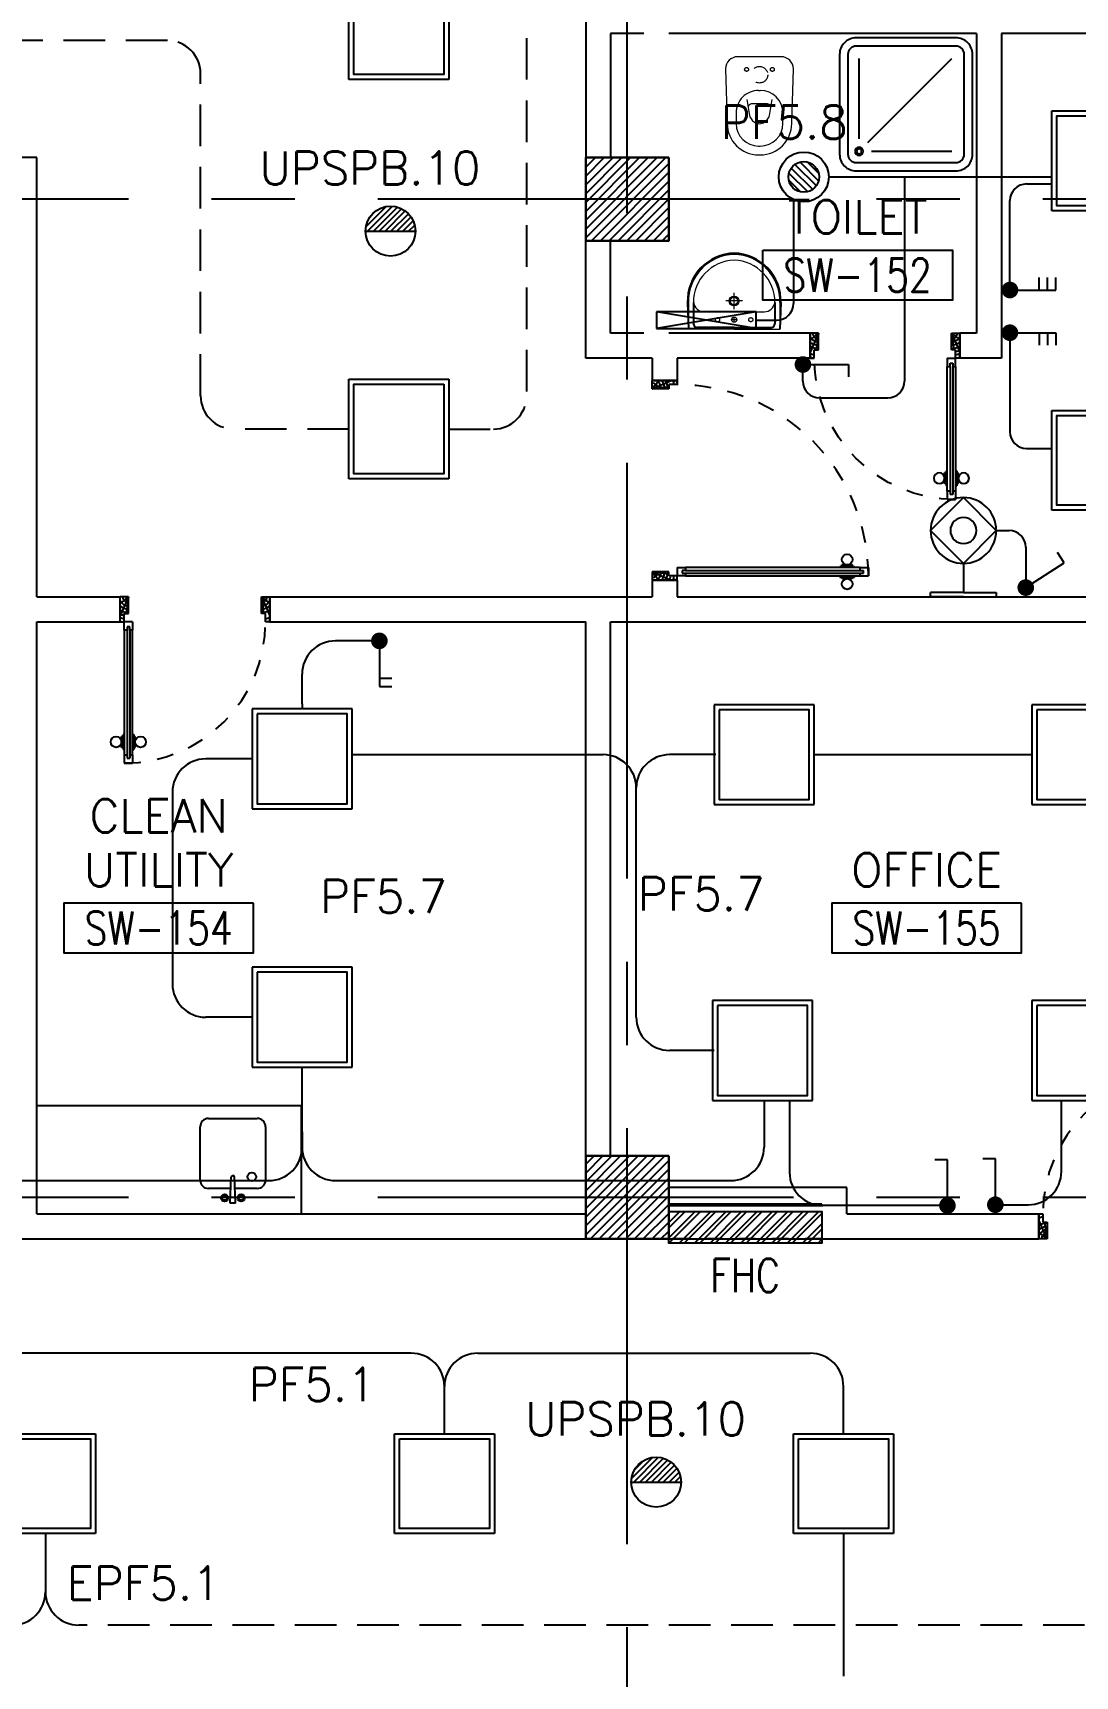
# Model space of a CAD drawing. Extents: x -0.3 to 93.5, y -1.1 to 78.4.
# Drawn here: x 72.26 to 78.53, y 34.09 to 43.97 of the extents above; entities that cross this region are included whole.
import ezdxf
from ezdxf.enums import TextEntityAlignment as Align

# ---------------------------------------------------------------- set-up
doc = ezdxf.new("R2010")
doc.units = 0
doc.header["$MEASUREMENT"] = 0
for name, pattern in [('CENTERX2', [4, 2.5, -0.5, 0.5, -0.5]), ('DASHED', [0.75, 0.5, -0.25]), ('HIDDEN', [0.375, 0.25, -0.125]), ('HIDDEN2', [0.1875, 0.125, -0.0625])]:
    doc.linetypes.add(name, pattern=pattern)
doc.layers.get('0').update_dxf_attribs({"linetype": 'CONTINUOUS'})
for name, color, linetype in [('AXES', 11, 'CENTERX2'), ('COL', 11, 'CONTINUOUS'), ('DOOR', 7, 'CONTINUOUS'), ('E-CLINE', 2, 'CONTINUOUS'), ('E-HLINE', 2, 'HIDDEN'), ('E-LEGEND', 3, 'CONTINUOUS'), ('E-LITE', 4, 'CONTINUOUS'), ('E-SWITCH', 4, 'CONTINUOUS'), ('E-TEXT', 4, 'CONTINUOUS'), ('E-TRXT', 4, 'CONTINUOUS'), ('EL-LITE', 4, 'CONTINUOUS'), ('FHC', 11, 'CONTINUOUS'), ('FIX', 11, 'CONTINUOUS'), ('HAT', 11, 'CONTINUOUS'), ('Locker', 11, 'CONTINUOUS'), ('ME-FIX', 11, 'CONTINUOUS'), ('RM-BOX', 11, 'CONTINUOUS'), ('RM-NAME', 11, 'CONTINUOUS'), ('RM-NO', 11, 'CONTINUOUS'), ('WALL', 11, 'CONTINUOUS')]:
    doc.layers.add(name, color=color, linetype=linetype)
doc.styles.add('ROMANS', font='ROMANS.shx', dxfattribs={"width": 0.6})

# ---------------------------------------------------------------- blocks, each defined once
blk = doc.blocks.new('*X99')
at = {"color": 0}
for p, q in [((245928.6, 149514.5), (246403.7, 149989.7)), ((245928.6, 149567.6), (246350.7, 149989.7)), ((245928.6, 149620.6), (246297.7, 149989.7)), ((245928.6, 149673.6), (246244.6, 149989.7)), ((245928.6, 149726.7), (246191.6, 149989.7)), ((245928.6, 149779.7), (246138.6, 149989.7)), ((245928.6, 149832.7), (246085.5, 149989.7)), ((245928.6, 149885.8), (246032.5, 149989.7)), ((245928.6, 149938.8), (245979.5, 149989.7)), ((245956.8, 149489.7), (246428.6, 149961.5)), ((246009.8, 149489.7), (246428.6, 149908.5)), ((246062.8, 149489.7), (246428.6, 149855.4)), ((246115.9, 149489.7), (246428.6, 149802.4)), ((246168.9, 149489.7), (246428.6, 149749.4)), ((246221.9, 149489.7), (246428.6, 149696.3)), ((246275, 149489.7), (246428.6, 149643.3)), ((246328, 149489.7), (246428.6, 149590.3)), ((246381, 149489.7), (246428.6, 149537.2))]:
    blk.add_line(p, q, dxfattribs=at)
blk = doc.blocks.new('COL50')
at = {"layer": 'COL'}
blk.add_lwpolyline([(-250, 250), (-250, -250), (250, -250), (250, 250)], close=True, dxfattribs=at)
blk = doc.blocks.new('RM1')
at = {"layer": 'RM-BOX'}
blk.add_lwpolyline([(569.9, -200), (-569.9, -200), (-569.9, -500), (569.9, -500)], close=True, dxfattribs=at)
at = {"layer": 'RM-NAME', "style": 'ROMANS'}
for tag, p in [('ROOMNAME1', (0, 323.8)), ('ROOMNAME2', (0, 0))]:
    blk.add_attdef(tag, text='', height=200, dxfattribs=at).set_placement(p, align=Align.MIDDLE)
at = {"layer": 'RM-NO', "style": 'ROMANS', "width": 0.8}
blk.add_attdef('ROOMNO', text='', height=200, dxfattribs=at).set_placement((0, -350), align=Align.MIDDLE)
blk = doc.blocks.new('*X97')
at = {"color": 0}
for p, q in [((245928.6, 155507.3), (246411, 155989.7)), ((245928.6, 155560.3), (246358, 155989.7)), ((245928.6, 155613.3), (246304.9, 155989.7)), ((245928.6, 155666.4), (246251.9, 155989.7)), ((245928.6, 155719.4), (246198.9, 155989.7)), ((245928.6, 155772.4), (246145.8, 155989.7)), ((245928.6, 155825.5), (246092.8, 155989.7)), ((245928.6, 155878.5), (246039.8, 155989.7)), ((245928.6, 155931.5), (245986.7, 155989.7)), ((245964, 155489.7), (246428.6, 155954.2)), ((246017.1, 155489.7), (246428.6, 155901.2)), ((246070.1, 155489.7), (246428.6, 155848.2)), ((246123.1, 155489.7), (246428.6, 155795.1)), ((246176.2, 155489.7), (246428.6, 155742.1)), ((246229.2, 155489.7), (246428.6, 155689.1)), ((246282.2, 155489.7), (246428.6, 155636)), ((246335.3, 155489.7), (246428.6, 155583)), ((246388.3, 155489.7), (246428.6, 155530))]:
    blk.add_line(p, q, dxfattribs=at)
blk = doc.blocks.new('DOOR100')
at = {"layer": 'DOOR', "color": 0, "linetype": 'ByBlock'}
for p, q in [((-25, 1300), (-75, 1300)), ((-75, 1300), (-25, 1300)), ((-75, 1250), (-75, 1300)), ((-25, 1250), (-25, 1300)), ((-82.2, 1205), (-91.2, 1205)), ((-91.2, 1205), (-91.2, 1140.2)), ((-75, 1217.6), (-82.2, 1217.6)), ((-82.2, 1127.6), (-82.2, 1217.6)), ((-82.2, 1205), (-82.2, 1140.2)), ((-58, 1250), (-75, 1250)), ((-42, 1270), (-58, 1270)), ((-58, 1250), (-58, 1270)), ((-42, 1250), (-42, 1270)), ((-25, 1250), (-42, 1250)), ((-25, 1217.6), (-17.8, 1217.6)), ((-17.8, 1127.6), (-17.8, 1217.6)), ((-17.8, 1205), (-8.8, 1205)), ((-17.8, 1205), (-17.8, 1140.2)), ((-8.8, 1205), (-8.8, 1140.2)), ((-82.2, 1140.2), (-91.2, 1140.2)), ((-75, 1127.6), (-82.2, 1127.6)), ((-25, 1127.6), (-17.8, 1127.6)), ((-17.8, 1140.2), (-8.8, 1140.2)), ((-75, 200), (-58, 200)), ((-75, 150), (-75, 200)), ((-58, 200), (-58, 180)), ((-42, 200), (-25, 200)), ((-42, 180), (-42, 200)), ((-25, 200), (-25, 150)), ((-1200, 0), (-1200, 150)), ((-1200, 150), (-1175, 150)), ((-1200, 150), (-1200, 0)), ((-1175, 150), (-1175, 100)), ((-1175, 100), (-1150, 100)), ((-1150, 100), (-1150, 0)), ((-75, 150), (-25, 150)), ((-58, 180), (-42, 180)), ((-50, 100), (-50, 0)), ((-25, 100), (-50, 100)), ((0, 150), (-25, 150)), ((-25, 150), (-25, 100)), ((0, 150), (0, 0)), ((-1150, 0), (-1200, 0)), ((-50, 0), (0, 0))]:
    blk.add_line(p, q, dxfattribs=at)
at = {"layer": 'DOOR', "linetype": 'ByBlock'}
for p, q in [((-75, 1250), (-75, 200)), ((-58, 200), (-58, 1250)), ((-42, 200), (-42, 1250)), ((-25, 200), (-25, 1250)), ((0, 0), (0, 150))]:
    blk.add_line(p, q, dxfattribs=at)
at = {"layer": 'DOOR', "color": 9, "linetype": 'ByBlock'}
for p, q in [((-1150, 0), (-1200, 113.7)), ((-1150, 0), (-1163.4, 100)), ((-50, 0), (0, 113.7)), ((-50, 0), (-36.6, 100)), ((-1150, 0), (-1200, 40.1)), ((-50, 0), (0, 40.1))]:
    blk.add_line(p, q, dxfattribs=at)
at = {"layer": 'DOOR', "color": 0, "linetype": 'ByBlock'}
for centre in [(-123.5, 1172.6), (23.5, 1172.6)]:
    blk.add_circle(centre, 32.4, dxfattribs=at)
at = {"layer": 'DOOR', "linetype": 'HIDDEN', "ltscale": 0.5}
blk.add_arc((-25, 150), 1150, 89.99998, 180.00006, dxfattribs=at)
at = {"layer": 'DOOR', "color": 9, "linetype": 'ByBlock'}
for centre, radius, start, end in [((-1150, 0), 154.4, 103.71423, 108.89471), ((-1150, 0), 134.4, 100.71998, 111.84015), ((-50, 0), 134.4, 68.15985, 79.28002), ((-50, 0), 114.4, 64.08384, 77.37743), ((-50, 0), 154.4, 71.10529, 76.28577), ((-1150, 0), 94.4, 90, 121.98181), ((-1150, 0), 74.4, 90, 132.22357), ((-1150, 0), 54.4, 90, 156.79262), ((-1150, 0), 34.4, 90, 180), ((-1150, 0), 14.4, 90, 180), ((-50, 0), 94.4, 58.01819, 90), ((-50, 0), 74.4, 47.77643, 90), ((-50, 0), 54.4, 23.20738, 90), ((-50, 0), 34.4, 0, 90), ((-50, 0), 14.4, 0, 90)]:
    blk.add_arc(centre, radius, start, end, dxfattribs=at)
blk = doc.blocks.new('DOOR90')
at = {"layer": 'DOOR', "color": 0, "linetype": 'ByBlock'}
for p, q in [((-150, 0), (-150, -25)), ((-150, 0), (0, 0)), ((0, -50), (0, 0)), ((-1000, -25), (-1000, -75)), ((-1000, -75), (-1000, -25)), ((-950, -25), (-1000, -25)), ((-950, -75), (-1000, -75)), ((-970, -42), (-970, -58)), ((-950, -42), (-970, -42)), ((-950, -58), (-970, -58)), ((-950, -25), (-950, -42)), ((-950, -58), (-950, -75)), ((-917.6, -25), (-917.6, -17.8)), ((-827.6, -17.8), (-917.6, -17.8)), ((-917.6, -75), (-917.6, -82.2)), ((-827.6, -82.2), (-917.6, -82.2)), ((-905, -17.8), (-905, -8.8)), ((-905, -8.8), (-840.2, -8.8)), ((-905, -17.8), (-840.2, -17.8)), ((-905, -82.2), (-905, -91.2)), ((-905, -82.2), (-840.2, -82.2)), ((-905, -91.2), (-840.2, -91.2)), ((-840.2, -17.8), (-840.2, -8.8)), ((-840.2, -82.2), (-840.2, -91.2)), ((-827.6, -25), (-827.6, -17.8)), ((-827.6, -75), (-827.6, -82.2)), ((-200, -42), (-200, -25)), ((-200, -25), (-150, -25)), ((-180, -42), (-200, -42)), ((-200, -75), (-200, -58)), ((-200, -58), (-180, -58)), ((-150, -75), (-200, -75)), ((-180, -58), (-180, -42)), ((-150, -75), (-150, -25)), ((-150, -25), (-100, -25)), ((-100, -25), (-100, -50)), ((-100, -50), (0, -50)), ((-150, -900), (-150, -875)), ((-150, -875), (-100, -875)), ((-100, -850), (0, -850)), ((-100, -875), (-100, -850)), ((0, -850), (0, -900)), ((0, -900), (-150, -900)), ((-150, -900), (0, -900))]:
    blk.add_line(p, q, dxfattribs=at)
at = {"layer": 'DOOR', "color": 9, "linetype": 'ByBlock'}
for p, q in [((0, -50), (-113.7, 0)), ((0, -50), (-40.1, 0)), ((0, -50), (-100, -36.6)), ((0, -850), (-113.7, -900)), ((0, -850), (-100, -863.4)), ((0, -850), (-40.1, -900))]:
    blk.add_line(p, q, dxfattribs=at)
at = {"layer": 'DOOR', "linetype": 'ByBlock'}
for p, q in [((-200, -25), (-950, -25)), ((-200, -42), (-950, -42)), ((-200, -58), (-950, -58)), ((-950, -75), (-200, -75))]:
    blk.add_line(p, q, dxfattribs=at)
at = {"layer": 'DOOR', "color": 0, "linetype": 'ByBlock'}
for centre in [(-872.6, 23.5), (-872.6, -123.5)]:
    blk.add_circle(centre, 32.4, dxfattribs=at)
at = {"layer": 'DOOR', "color": 9, "linetype": 'ByBlock'}
for centre, radius, start, end in [((0, -50), 154.4, 161.10529, 166.28577), ((0, -50), 134.4, 158.15985, 169.28002), ((0, -50), 94.4, 148.01819, 180), ((0, -50), 74.4, 137.77643, 180), ((0, -50), 114.4, 154.08384, 167.37743), ((0, -50), 54.4, 113.20738, 180), ((0, -50), 34.4, 90, 180), ((0, -50), 14.4, 90, 180), ((0, -850), 154.4, 193.71423, 198.89471), ((0, -850), 134.4, 190.71998, 201.84015), ((0, -850), 94.4, 180, 211.98181), ((0, -850), 74.4, 180, 222.22357), ((0, -850), 54.4, 180, 246.79262), ((0, -850), 34.4, 180, 270), ((0, -850), 14.4, 180, 270)]:
    blk.add_arc(centre, radius, start, end, dxfattribs=at)
at = {"layer": 'DOOR', "linetype": 'HIDDEN', "ltscale": 0.5}
blk.add_arc((-150, -25), 850, 180, 270, dxfattribs=at)
blk = doc.blocks.new('LAV1')
at = {"layer": 'FIX', "linetype": 'ByBlock', "ltscale": 0.3}
for p, q in [((-280, 210), (-275, 50)), ((-245, 210), (-245, 85)), ((245, 210), (245, 85)), ((280, 210), (275, 50)), ((0, 60), (-220.2, 60)), ((0, 60), (220.2, 60))]:
    blk.add_line(p, q, dxfattribs=at)
at = {"layer": 'FIX', "linetype": 'Continuous', "lineweight": 20}
for p, q in [((-275, 210), (-275, 50)), ((275, 210), (275, 50)), ((0, 155), (-181.4, 155)), ((0, 155), (181.4, 155)), ((0, 50), (-275, 50)), ((0, 50), (-252.5, 50)), ((0, 50), (252.5, 50)), ((0, 50), (275, 50))]:
    blk.add_line(p, q, dxfattribs=at)
at = {"layer": 'FIX', "linetype": 'DASHED', "lineweight": 20, "ltscale": 0.05}
for p, q in [((49.5, 220), (-50.5, 220)), ((-0.5, 170), (-0.5, 270)), ((-0.5, 170), (-0.5, 270))]:
    blk.add_line(p, q, dxfattribs=at)
at = {"layer": 'FIX', "lineweight": 20}
for p, q in [((15.6, 107.5), (-15.5, 107.5)), ((0, 92), (0, 123))]:
    blk.add_line(p, q, dxfattribs=at)
for centre, radius in [((-0.5, 220), 29.5), ((-0.5, 220), 22.5), ((0, 107.5), 15.5)]:
    blk.add_circle(centre, radius, dxfattribs=at)
at = {"layer": 'FIX', "linetype": 'HIDDEN', "lineweight": 20, "ltscale": 0.05}
for centre in [(-100, 107.5), (100, 107.5)]:
    blk.add_circle(centre, 12.4, dxfattribs=at)
at = {"layer": 'FIX', "linetype": 'ByBlock', "ltscale": 0.3}
for centre, radius, start, end in [((6.9, 220), 287, 91.37765, 182.00641), ((-6.9, 220), 287, 357.99359, 88.62235), ((-220.1, 84.9), 24.9, 179.70214, 269.94861), ((220.1, 84.9), 24.9, 270.05139, 0.29786)]:
    blk.add_arc(centre, radius, start, end, dxfattribs=at)
at = {"layer": 'FIX', "linetype": 'Continuous', "lineweight": 20}
for centre, radius, start, end in [((8.4, 216.7), 283.4, 91.6988, 181.35097), ((-8.4, 216.7), 283.4, 358.64903, 88.3012), ((7.6, 212.5), 252.7, 91.73281, 180.48842), ((-7.6, 212.5), 252.7, 359.51158, 88.26719), ((-179.2, 221.8), 66.9, 190.20056, 268.07863), ((179.2, 221.8), 66.9, 271.92137, 349.79944)]:
    blk.add_arc(centre, radius, start, end, dxfattribs=at)
blk = doc.blocks.new('WC1')
at = {"layer": 'FIX', "lineweight": 20}
for p, q in [((-210, 203.8), (-538, 193.8)), ((-475, 140.8), (-538, 140.8)), ((-727, 4.8), (-727, -4.8)), ((-674, 4.8), (-674, -4.8)), ((-533.7, 24.2), (-539.5, 0)), ((-539.5, 0), (-533.7, -24.2)), ((-394.8, 75.7), (-490.4, 60.1)), ((-339, 4.8), (-339, -4.8)), ((-490.4, -60.1), (-394.8, -75.7)), ((-538, -140.8), (-475, -140.8)), ((-538, -193.8), (-210, -203.8))]:
    blk.add_line(p, q, dxfattribs=at)
at = {"layer": 'FIX', "linetype": 'Continuous', "lineweight": 20}
blk.add_line((-420.1, -47.3), (-420.4, 44.6), dxfattribs=at)
at = {"layer": 'FIX', "lineweight": 20}
blk.add_lwpolyline([(-213.2, -203.8), (-210, -203.8, 0.414214), (-137, -130.8), (-137, 0), (-137, 130.8, 0.414214), (-210, 203.8)], format="xyb", dxfattribs=at)
at = {"layer": 'FIX', "linetype": 'HIDDEN2', "lineweight": 20, "ltscale": 0.3}
blk.add_circle((-245, 0), 49.8, dxfattribs=at)
at = {"layer": 'FIX', "linetype": 'HIDDEN', "lineweight": 20, "ltscale": 0.05}
for centre in [(-213.2, 77.5), (-213.2, -77.5)]:
    blk.add_circle(centre, 11.6, dxfattribs=at)
at = {"layer": 'FIX', "lineweight": 20}
for centre, radius, start, end in [((-538, 4.8), 189, 90, 180), ((-538, 4.8), 136, 90, 180), ((-475, 4.8), 136, 360, 90), ((-473, -6.9), 68.2, 128.92417, 152.84682), ((-464.4, -17.6), 82, 108.49595, 128.92417), ((-538, -4.8), 189, 180, 270), ((-538, -4.8), 136, 180, 270), ((-473, 6.9), 68.2, 207.15318, 231.07583), ((-464.4, 17.6), 82, 231.07583, 251.50405), ((-475, -4.8), 136, 270, 0)]:
    blk.add_arc(centre, radius, start, end, dxfattribs=at)
at = {"layer": 'FIX', "linetype": 'Continuous', "lineweight": 20}
for centre, start, end in [((-442.7, 45.5), 357.66621, 91.61215), ((-442.4, -45.6), 268.38785, 2.33379)]:
    blk.add_arc(centre, 22.3, start, end, dxfattribs=at)
blk = doc.blocks.new('SHR1')
at = {"layer": 'FIX'}
for p, q in [((-195.7, 195.7), (-700, 700)), ((-142.7, 217.7), (-142.7, 700)), ((-217.7, 142.7), (-700, 142.7))]:
    blk.add_line(p, q, dxfattribs=at)
for points in [[(-825, 125), (-825, 725, -0.414214), (-725, 825), (-125, 825, -0.414214), (-25, 725), (-25, 125, -0.414214), (-125, 25), (-725, 25, -0.414214)], [(-775, 125), (-775, 725, -0.414214), (-725, 775), (-125, 775, -0.414214), (-75, 725), (-75, 125, -0.414214), (-125, 75), (-725, 75, -0.414214)]]:
    blk.add_lwpolyline(points, format="xyb", close=True, dxfattribs=at)
for radius in [25, 15]:
    blk.add_circle((-142.7, 142.7), radius, dxfattribs=at)
blk = doc.blocks.new('A$C35647382')
at = {"layer": 'ME-FIX'}
for p, q in [((0.1803, 0.509), (0.2124, 0.509)), ((0.1803, 0.509), (0.1864, 0.3538)), ((0.2124, 0.509), (0.2063, 0.3538)), ((0.0499, 0.4208), (0.1864, 0.4208)), ((0.2063, 0.4208), (0.3428, 0.4208)), ((0, 0.0499), (0, 0.371)), ((0.3927, 0.371), (0.3927, 0.0499)), ((0.3428, 0), (0.0499, 0))]:
    blk.add_line(p, q, dxfattribs=at)
for centre, radius in [((0.1466, 0.4779), 0.0217), ((0.2461, 0.4779), 0.0217), ((0.1466, 0.4779), 0.014), ((0.2461, 0.4779), 0.014), ((0.0819, 0.3514), 0.0255)]:
    blk.add_circle(centre, radius, dxfattribs=at)
for centre, radius, start, end in [((0.0499, 0.371), 0.0499, 90, 180), ((0.3428, 0.371), 0.0499, 0, 90), ((0.1963, 0.3538), 0.00997, 180, 0), ((0.0499, 0.0499), 0.0499, 180, 270), ((0.3428, 0.0499), 0.0499, 270, 0)]:
    blk.add_arc(centre, radius, start, end, dxfattribs=at)
blk = doc.blocks.new('L42')
at = {"layer": 'E-LITE'}
for p, q in [((0.3, 0.3), (-0.3, 0.3)), ((-0.3, 0.3), (-0.3, -0.3)), ((0.3, -0.3), (0.3, 0.3)), ((-0.3, -0.3), (0.3, -0.3))]:
    blk.add_line(p, q, dxfattribs=at)
at = {"layer": 'E-LITE', "color": 8}
blk.add_lwpolyline([(-0.27, 0.27), (-0.27, -0.27), (0.27, -0.27), (0.27, 0.27)], close=True, dxfattribs=at)
blk = doc.blocks.new('*X49')
at = {"color": 0}
for p, q in [((21548.527, 18540.142), (21548.801, 18540.415)), ((21548.529, 18539.966), (21548.977, 18540.414)), ((21548.584, 18539.845), (21549.098, 18540.359)), ((21548.672, 18539.756), (21549.187, 18540.271)), ((21548.793, 18539.7), (21549.243, 18540.15)), ((21548.966, 18539.696), (21549.246, 18539.977))]:
    blk.add_line(p, q, dxfattribs=at)
blk = doc.blocks.new('SPOT')
at = {"layer": 'E-LITE'}
for radius in [0.6, 0.369]:
    blk.add_circle((0, 0), radius, dxfattribs=at)
at = {"layer": 'E-LITE', "color": 8}
blk.add_blockref('*X49', (-21548.886, -18540.056), dxfattribs=at)
blk = doc.blocks.new('MR20')
at = {"layer": 'E-LITE'}
for p, q in [((-300, 100), (-300, 0)), ((-300, 100), (-300, 0)), ((300, 0), (300, 100)), ((300, 0), (300, 100)), ((-300, 0), (300, 0)), ((-300, 0), (300, 0)), ((-300, 0), (300, 0)), ((-300, 0), (-300, 0)), ((300, 0), (300, 0))]:
    blk.add_line(p, q, dxfattribs=at)
at = {"layer": 'E-LITE', "color": 3}
blk.add_line((300, 100), (-300, 100), dxfattribs=at)
at = {"layer": 'E-LITE', "color": 8}
for p, q in [((300, 0), (-300, 100)), ((300, 100), (-300, 0))]:
    blk.add_line(p, q, dxfattribs=at)
blk = doc.blocks.new('3G1W')
for p, q in [((0, 0), (0.55, 0)), ((0.35, 0), (0.35, -0.15)), ((0.45, 0), (0.45, -0.15)), ((0.55, 0), (0.55, -0.15))]:
    blk.add_line(p, q)
at = {"const_width": 0.1}
blk.add_lwpolyline([(-0.05, 0, 1), (0.05, 0, 1)], format="xyb", close=True, dxfattribs=at)
blk = doc.blocks.new('1G1W')
for p, q in [((0, 0), (0.55, 0)), ((0.55, 0), (0.55, -0.15))]:
    blk.add_line(p, q)
at = {"const_width": 0.1}
blk.add_lwpolyline([(-0.05, 0, 1), (0.05, 0, 1)], format="xyb", close=True, dxfattribs=at)
blk = doc.blocks.new('2G1W')
for p, q in [((0, 0), (0.55, 0)), ((0.45, 0), (0.45, -0.15)), ((0.55, 0), (0.55, -0.15))]:
    blk.add_line(p, q)
at = {"const_width": 0.1}
blk.add_lwpolyline([(-0.05, 0, 1), (0.05, 0, 1)], format="xyb", close=True, dxfattribs=at)
blk = doc.blocks.new('NL')
at = {"layer": 'E-LEGEND'}
blk.add_line((0, -192.7), (25.5, -192.7), dxfattribs=at)
at = {"layer": 'E-LITE'}
for p, q in [((0, 5), (0, 202.7)), ((25.5, 202.7), (0, 202.7)), ((25.5, 5), (25.5, 202.7)), ((0, 5), (0, -192.7)), ((25.5, 5), (25.5, -192.7))]:
    blk.add_line(p, q, dxfattribs=at)
at = {"layer": 'E-LITE', "color": 2}
blk.add_line((200.6, 5), (25.5, 5), dxfattribs=at)
at = {"layer": 'E-LITE', "color": 5}
blk.add_circle((398.3, 5), 197.7, dxfattribs=at)
at = {"layer": 'E-SWITCH', "color": 2}
for p, q in [((200.6, 5), (398.3, 202.7)), ((398.3, 202.7), (596, 5)), ((398.3, -192.7), (200.6, 5)), ((596, 5), (398.3, -192.7))]:
    blk.add_line(p, q, dxfattribs=at)
at = {"layer": 'E-SWITCH'}
blk.add_circle((398.3, 5), 78.5, dxfattribs=at)
blk = doc.blocks.new('EL')
at = {"layer": 'EL-LITE'}
h = blk.add_hatch(dxfattribs=at)
h.set_pattern_fill('ANSI31', color=4, scale=0.2, style=0)
h.set_pattern_definition([(45, (587.071197, 567.777136), (-0.0176776695, 0.0176776695), [])])
h.paths.add_polyline_path([(0.15, 0, 1), (-0.15, 0)])
at = {"layer": 'EL-LITE', "color": 4}
blk.add_line((-0.15, 0), (0.15, 0), dxfattribs=at)
blk.add_circle((0, 0), 0.15, dxfattribs=at)

msp = doc.modelspace()

# ---------------------------------------------------------------- hatches: boundary and pattern name
at = {"layer": 'FHC', "linetype": 'ByBlock', "ltscale": 0.3}
h = msp.add_hatch(dxfattribs=at)
h.set_pattern_fill('ANSI32', color=11, scale=0.175, style=0)
h.set_pattern_definition([(45, (-156.11383, 5.643995), (-0.046403883, 0.046403883), []), (45, (-156.082894, 5.643995), (-0.046403883, 0.046403883), [])])
h.paths.add_polyline_path([(77.0024, 36.695), (77.0024, 36.885), (76.0824, 36.885), (76.0824, 36.695)])
h.paths.add_polyline_path([(75.8697, 36.2739), (75.8697, 36.6947), (76.1322, 36.6947), (76.1322, 36.2739)], flags=9)

# ---------------------------------------------------------------- linework, layer by layer
at = {"layer": 'AXES'}
for p, q in [((75.8324, -1.1143), (75.8324, 77.6984)), ((92.8324, 42.97), (24.7924, 42.97)), ((92.8324, 42.97), (40.7424, 42.97)), ((92.8324, 36.97), (40.7424, 36.97))]:
    msp.add_line(p, q, dxfattribs=at)
at = {"layer": 'E-CLINE', "color": 4, "linetype": 'ByBlock'}
for p, q in [((77.0439, 43.1035), (78.3851, 43.1035)), ((76.8318, 42.9669), (76.8318, 42.3425)), ((76.9555, 39.631), (78.2651, 39.631)), ((73.8768, 37.2712), (73.8768, 37.7527)), ((73.8768, 37.3637), (73.8768, 37.2712)), ((71.1643, 37.0712), (73.6768, 37.0712)), ((74.0768, 37.0712), (76.4553, 37.0712)), ((74.5329, 36.0334), (70.1329, 36.0334)), ((74.9329, 36.0334), (76.9329, 36.0334)), ((74.7329, 35.549), (74.7329, 35.8334)), ((77.1329, 35.549), (77.1329, 35.8334)), ((72.3329, 34.949), (72.3329, 34.599))]:
    msp.add_line(p, q, dxfattribs=at)
at = {"layer": 'E-CLINE', "color": 4}
for p, q in [((76.6074, 42.2425), (76.7318, 42.2425)), ((74.1768, 39.631), (75.6867, 39.631)), ((76.365, 39.631), (76.0867, 39.631)), ((73.5768, 39.6056), (73.2966, 39.6056)), ((75.8867, 38.0528), (75.8867, 39.431)), ((73.0966, 39.4056), (73.0966, 38.4739)), ((73.0966, 38.8143), (73.0966, 38.2527)), ((73.5768, 38.0527), (73.2966, 38.0527)), ((76.3553, 37.8528), (76.0867, 37.8528)), ((76.6553, 37.5528), (76.6553, 37.2712))]:
    msp.add_line(p, q, dxfattribs=at)
at = {"layer": 'E-CLINE', "color": 4, "linetype": 'ByBlock'}
for centre, radius, start, end in [((76.7318, 42.3425), 0.1, 270, 0), ((73.6768, 37.2712), 0.2, 270, 0), ((74.0768, 37.2712), 0.2, 180, 270), ((76.4553, 37.2712), 0.2, 270, 0), ((74.5329, 35.8334), 0.2, 0, 90), ((74.9329, 35.8334), 0.2, 90, 180), ((76.9329, 35.8334), 0.2, 0, 90), ((72.1329, 34.599), 0.2, 270, 0), ((72.5329, 34.599), 0.2, 180, 270)]:
    msp.add_arc(centre, radius, start, end, dxfattribs=at)
at = {"layer": 'E-CLINE', "color": 4}
for centre, start, end in [((75.6867, 39.431), 0, 90), ((76.0867, 39.431), 90, 180), ((73.2966, 39.4056), 90, 180), ((73.2966, 38.2527), 180, 270), ((76.0867, 38.0528), 180, 270)]:
    msp.add_arc(centre, 0.2, start, end, dxfattribs=at)
at = {"layer": 'E-HLINE', "color": 4}
for p, q in [((75.2269, 46.1884), (75.2269, 41.7884)), ((73.0662, 43.9242), (66.7324, 43.9242)), ((73.2662, 41.7884), (73.2662, 43.7242)), ((74.1585, 41.5884), (73.4662, 41.5884)), ((74.7585, 41.5884), (75.0269, 41.5884)), ((79.3329, 34.399), (72.5329, 34.399))]:
    msp.add_line(p, q, dxfattribs=at)
for centre, start, end in [((73.0662, 43.7242), 0, 90), ((73.4662, 41.7884), 180, 270), ((75.0269, 41.7884), 270, 0)]:
    msp.add_arc(centre, 0.2, start, end, dxfattribs=at)
at = {"layer": 'E-SWITCH', "color": 4}
for p, q in [((77.4989, 43.1035), (77.4989, 41.8752)), ((78.2341, 43.0612), (78.2815, 43.0612)), ((78.2815, 43.0612), (78.3851, 43.0612)), ((78.1341, 42.449), (78.1341, 42.9612)), ((78.1341, 42.1423), (78.1341, 41.5715)), ((76.8888, 41.8752), (76.8888, 41.9762)), ((76.9888, 41.7752), (77.3989, 41.7752)), ((78.2341, 41.4715), (78.2815, 41.4715)), ((78.2815, 41.4715), (78.3851, 41.4715)), ((78.0519, 40.9783), (78.1292, 40.9783)), ((78.2292, 40.8783), (78.2292, 40.6352)), ((74.3162, 40.3151), (74.0768, 40.3151)), ((73.8768, 39.9363), (73.8768, 40.1151)), ((73.8768, 39.9363), (73.8768, 39.9056)), ((76.8081, 37.5528), (76.8081, 37.1206)), ((78.4436, 37.1258), (78.4436, 37.5528)), ((77.7581, 37.1956), (77.6831, 37.1956)), ((77.7581, 36.9206), (77.7581, 37.1956)), ((78.0462, 37.2008), (77.9712, 37.2008)), ((78.0462, 36.9258), (78.0462, 37.2008)), ((77.7581, 36.9206), (77.0081, 36.9206)), ((78.0462, 36.9258), (78.2436, 36.9258)), ((77.1329, 34.949), (77.1329, 34.0914))]:
    msp.add_line(p, q, dxfattribs=at)
at = {"layer": 'E-SWITCH', "color": 4, "const_width": 0.05}
for points in [[(77.7581, 36.8956, -1), (77.7581, 36.9456, -1)], [(78.0462, 36.9008, -1), (78.0462, 36.9508, -1)]]:
    msp.add_lwpolyline(points, format="xyb", close=True, dxfattribs=at)
at = {"layer": 'E-SWITCH', "color": 4}
for centre, radius, start, end in [((78.2341, 42.9612), 0.1, 90, 180), ((76.9888, 41.8752), 0.1, 180, 270), ((77.3989, 41.8752), 0.1, 270, 0), ((78.2341, 41.5715), 0.1, 180, 270), ((78.1292, 40.8783), 0.1, 0, 90), ((74.0768, 40.1151), 0.2, 90, 180), ((77.0081, 37.1206), 0.2, 180, 270), ((78.2436, 37.1258), 0.2, 270, 0)]:
    msp.add_arc(centre, radius, start, end, dxfattribs=at)
at = {"layer": 'FHC', "color": 250, "linetype": 'HIDDEN', "ltscale": 0.25}
msp.add_line((77.0024, 36.72), (76.0824, 36.72), dxfattribs=at)
at = {"layer": 'FHC', "linetype": 'ByBlock', "ltscale": 0.3}
msp.add_lwpolyline([(76.0824, 36.885), (77.0024, 36.885), (77.0024, 36.695), (76.0824, 36.695)], close=True, dxfattribs=at)
at = {"layer": 'ME-FIX'}
for p, q in [((73.8731, 37.52), (72.2814, 37.52)), ((73.8731, 36.87), (73.8731, 37.52))]:
    msp.add_line(p, q, dxfattribs=at)
at = {"layer": 'WALL', "linetype": 'ByBlock'}
for p, q in [((75.5824, 44.115), (75.5824, 43.22)), ((75.7324, 43.965), (75.7324, 43.22)), ((77.9324, 43.965), (77.9324, 42.165)), ((78.0824, 43.965), (78.0824, 42.015)), ((76.9324, 42.165), (76.9324, 42.015)), ((77.8324, 42.165), (77.8324, 42.015)), ((75.9824, 42.015), (75.9824, 41.8805)), ((76.1324, 42.015), (76.1324, 41.8805)), ((75.9824, 41.8805), (76.1324, 41.8805)), ((75.9824, 40.6805), (75.9824, 40.58)), ((75.9824, 40.6805), (76.1324, 40.6805)), ((76.1324, 40.6805), (76.1324, 40.58))]:
    msp.add_line(p, q, dxfattribs=at)
at = {"layer": 'WALL'}
for p, q in [((75.9324, 43.965), (75.7324, 43.965)), ((77.9324, 43.965), (76.0824, 43.965)), ((82.7824, 43.965), (78.0824, 43.965)), ((72.2814, 43.22), (71.7814, 43.22)), ((72.2814, 40.58), (72.2814, 43.22)), ((75.5824, 42.015), (75.5824, 42.72)), ((75.7324, 42.165), (75.7324, 42.72)), ((75.9324, 42.165), (75.7324, 42.165)), ((76.9324, 42.165), (76.0824, 42.165)), ((77.9324, 42.165), (77.8324, 42.165)), ((75.9824, 42.015), (75.5824, 42.015)), ((76.9324, 42.015), (76.1324, 42.015)), ((78.0824, 42.015), (77.8324, 42.015)), ((72.2814, 40.58), (72.7814, 40.58)), ((72.7814, 40.43), (72.7814, 40.58)), ((73.6814, 40.43), (73.6814, 40.58)), ((73.6814, 40.58), (75.9824, 40.58)), ((76.1324, 40.58), (82.7824, 40.58)), ((72.2814, 40.43), (72.7814, 40.43)), ((72.2814, 36.87), (72.2814, 40.43)), ((73.6814, 40.43), (75.5824, 40.43)), ((75.5824, 37.22), (75.5824, 40.43)), ((75.7324, 37.22), (75.7324, 40.43)), ((75.7324, 40.43), (79.3574, 40.43)), ((77.1524, 37.03), (76.0824, 37.03)), ((77.1524, 36.87), (77.1524, 37.03)), ((72.2814, 36.87), (75.5824, 36.87)), ((77.0024, 36.93), (76.0824, 36.93)), ((76.0824, 36.92), (76.0824, 36.93)), ((77.0024, 36.92), (76.0824, 36.92)), ((76.0824, 36.885), (77.0024, 36.885)), ((76.0824, 36.719), (76.0824, 36.884)), ((77.0024, 36.92), (77.0024, 36.93)), ((77.0024, 36.885), (77.0024, 36.7177)), ((77.1524, 36.87), (78.3074, 36.87)), ((78.3074, 36.87), (78.3074, 36.72)), ((68.8824, 36.72), (75.5824, 36.72)), ((76.0824, 36.72), (78.3074, 36.72))]:
    msp.add_line(p, q, dxfattribs=at)
at = {"layer": 'WALL', "linetype": 'ByBlock', "ltscale": 0.3}
for points in [[(76.0824, 43.22), (75.5824, 43.22), (75.5824, 42.72), (76.0824, 42.72)], [(76.0824, 37.22), (75.5824, 37.22), (75.5824, 36.72), (76.0824, 36.72)]]:
    msp.add_lwpolyline(points, close=True, dxfattribs=at)

# ---------------------------------------------------------------- block references
at = {"layer": 'COL', "xscale": -0.0009999999892897904, "yscale": 0.000999999996565748, "zscale": 0.001}
for p in [(75.8324, 42.97), (75.8324, 36.97)]:
    msp.add_blockref('COL50', p, dxfattribs=at)
at = {"layer": 'DOOR', "color": 0, "linetype": 'ByBlock', "yscale": 0.000999999996565748, "zscale": 0.001}
for name, p, xscale, rotation in [('DOOR90', (77.8324, 42.165), -0.000999999996565748, 270), ('DOOR100', (75.9824, 40.6805), 0.000999999996565748, 270), ('DOOR90', (72.7814, 40.58), 0.000999999996565748, 90), ('DOOR90', (79.2074, 36.72), 0.000999999996565748, 270)]:
    msp.add_blockref(name, p, dxfattribs=dict(at, xscale=xscale, rotation=rotation))
at = {"layer": 'E-LITE', "xscale": -1}
for p in [(74.4585, 43.9884), (74.4585, 41.5884)]:
    msp.add_blockref('L42', p, dxfattribs=at)
for p, rotation in [((78.6851, 43.2), 270), ((78.6851, 41.4), 270), ((72.3329, 35.249), 90), ((74.7329, 35.249), 90), ((77.1329, 35.249), 90)]:
    msp.add_blockref('L42', p, dxfattribs=dict(at, rotation=rotation))
at = {"layer": 'E-LITE', "rotation": 270}
for name, p, xscale, yscale, zscale in [('SPOT', (76.8939, 43.1035), 0.25, 0.25, 0.25), ('NL', (77.8492, 40.58), -0.0009999999892897904, 0.0009999999892897904, 0.001)]:
    msp.add_blockref(name, p, dxfattribs=dict(at, xscale=xscale, yscale=yscale, zscale=zscale))
at = {"layer": 'E-LITE'}
for name, p in [('EL', (74.4083, 42.778)), ('L42', (73.8768, 39.6056)), ('L42', (76.6555, 39.631)), ('L42', (78.5651, 39.631)), ('L42', (73.8768, 38.0527)), ('L42', (76.6458, 37.8528)), ('L42', (78.5651, 37.8528)), ('EL', (76.0059, 35.2585))]:
    msp.add_blockref(name, p, dxfattribs=at)
at = {"layer": 'E-LITE', "xscale": 0.0009999999892897904, "yscale": 0.0009999999892897904, "zscale": 0.001}
msp.add_blockref('MR20', (76.3074, 42.1925), dxfattribs=at)
at = {"layer": 'E-SWITCH', "color": 4, "yscale": 0.5, "zscale": 0.5}
for name, p, xscale, rotation in [('3G1W', (78.1341, 42.424), -0.5, 180), ('1G1W', (78.2292, 40.6352), -0.5000000000007033, 212.7798557455888), ('2G1W', (74.3412, 40.3151), -0.5, 90)]:
    msp.add_blockref(name, p, dxfattribs=dict(at, xscale=xscale, rotation=rotation))
at = {"layer": 'E-SWITCH', "color": 4, "xscale": 0.5, "yscale": 0.5, "zscale": 0.5}
for name, p in [('3G1W', (78.1341, 42.1673)), ('1G1W', (76.8888, 41.9762))]:
    msp.add_blockref(name, p, dxfattribs=at)
at = {"layer": 'FIX', "yscale": 0.000999999996565748, "zscale": 0.001}
for name, p, xscale in [('SHR1', (77.0844, 43.115), -0.0009999999892897904), ('LAV1', (76.4754, 42.138), 0.0009999999892897904)]:
    msp.add_blockref(name, p, dxfattribs=dict(at, xscale=xscale))
at = {"layer": 'FIX', "xscale": 0.000999999996565748, "yscale": 0.000999999996565748, "zscale": 0.001, "rotation": 90}
msp.add_blockref('WC1', (76.6274, 43.963), dxfattribs=at)
at = {"layer": 'HAT', "xscale": 0.0009999999892897904, "yscale": 0.000999999996565748, "zscale": 0.001}
for name in ['*X97', '*X99']:
    msp.add_blockref(name, (-170.3462, -112.7697), dxfattribs=at)
at = {"layer": 'Locker', "color": 0, "linetype": 'ByBlock', "ltscale": 0.3, "rotation": 180}
msp.add_blockref('A$C35647382', (73.6564, 37.4446), dxfattribs=at)
at = {"layer": 'RM-NAME'}
ref = msp.add_blockref('RM1', (77.2179, 42.8638), dxfattribs=dict(at, xscale=-0.0009999999892897904, yscale=0.000999999996565748, zscale=0.001))
ref.add_attrib('ROOMNO', 'SW-152', dxfattribs={"layer": 'RM-NO', "height": 0.2, "style": 'ROMANS', "width": 0.8}).set_placement((77.2179, 42.5138), align=Align.MIDDLE)
ref.add_attrib('ROOMNAME2', 'TOILET', dxfattribs={"height": 0.2, "style": 'ROMANS'}).set_placement((77.2179, 42.8638), align=Align.MIDDLE)
at = {"layer": 'RM-NAME', "xscale": 0.0009999999892897904, "yscale": 0.000999999996565748, "zscale": 0.001}
for p, values in [((73.014, 38.9392), {'ROOMNO': 'SW-154', 'ROOMNAME2': 'UTILITY', 'ROOMNAME1': 'CLEAN'}), ((77.6328, 38.9392), {'ROOMNO': 'SW-155', 'ROOMNAME2': 'OFFICE'})]:
    msp.add_blockref('RM1', p, dxfattribs=at).add_auto_attribs(values)

# ---------------------------------------------------------------- texts
at = {"layer": 'E-TEXT', "color": 4, "style": 'ROMANS'}
for s, p in [('  PF5.8', (76.1212, 43.3331)), ('  PF5.7', (73.7111, 38.6793)), ('  PF5.7', (75.6214, 38.6949)), ('  PF5.1', (73.2816, 35.7453)), ('  EPF5.1', (72.186, 34.5515))]:
    msp.add_text(s, height=0.2, dxfattribs=at).set_placement(p)
at = {"layer": 'E-TRXT', "color": 4, "style": 'ROMANS'}
for p in [(73.6203, 43.0574), (75.218, 35.5379)]:
    msp.add_text('UPSPB.10', height=0.2, dxfattribs=at).set_placement(p)
at = {"layer": 'FHC', "color": 2, "style": 'ROMANS', "width": 0.8}
msp.add_text('FHC', height=0.2, dxfattribs=at).set_placement((76.3324, 36.401))

doc.saveas('drawing.dxf')
